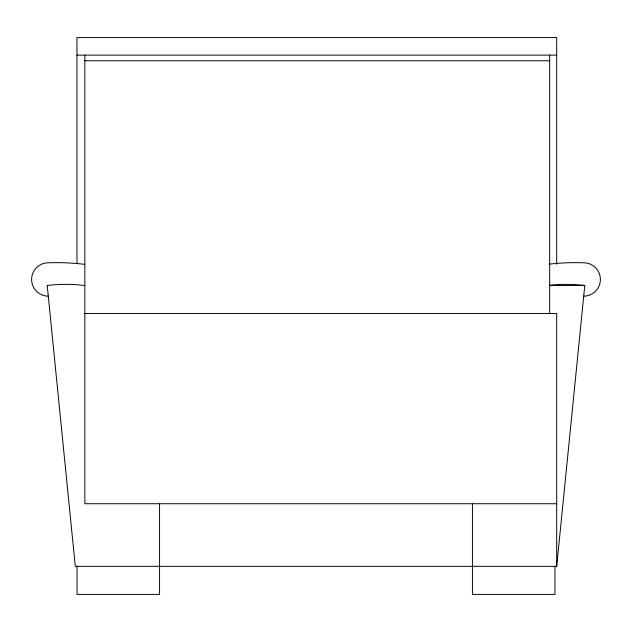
<?xml version="1.0" encoding="UTF-8"?>
<svg xmlns="http://www.w3.org/2000/svg" width="632" height="632" viewBox="0 0 632 632"><rect width="100%" height="100%" fill="white"/><g stroke="black" fill="none" stroke-linecap="round" stroke-linejoin="round"><path stroke-width="0.95" d="M84.475 285.459L76.749 284.716A164.439 164.439 0 0 0 47.21 285.459L75.295 566.343L556.705 566.343L584.79 285.459A164.439 164.439 0 0 0 555.252 284.716L549.461 285.269M76.962 55.118L556.705 55.118M84.862 60.743L549.682 60.743M549.492 285.459L584.79 285.459M84.862 313.543L556.705 313.543L556.705 566.343M556.705 503.728L84.862 503.728L84.862 55.118M556.705 264.2L556.705 37.565L76.962 37.565L76.962 263.544M554.951 566.343L554.951 594.436L472.436 594.436L472.436 503.728M549.682 55.118L549.682 313.543M159.564 503.728L159.564 594.436L77.049 594.436L77.049 566.343M583.723 296.155A16.677 16.677 0 0 0 600.4 279.478A16.677 16.677 0 0 0 583.723 262.793A237.174 237.174 0 0 0 549.327 264.113M84.577 264.334A237.174 237.174 0 0 0 48.277 262.793A16.677 16.677 0 0 0 31.6 279.478A16.677 16.677 0 0 0 48.277 296.155"/></g></svg>
